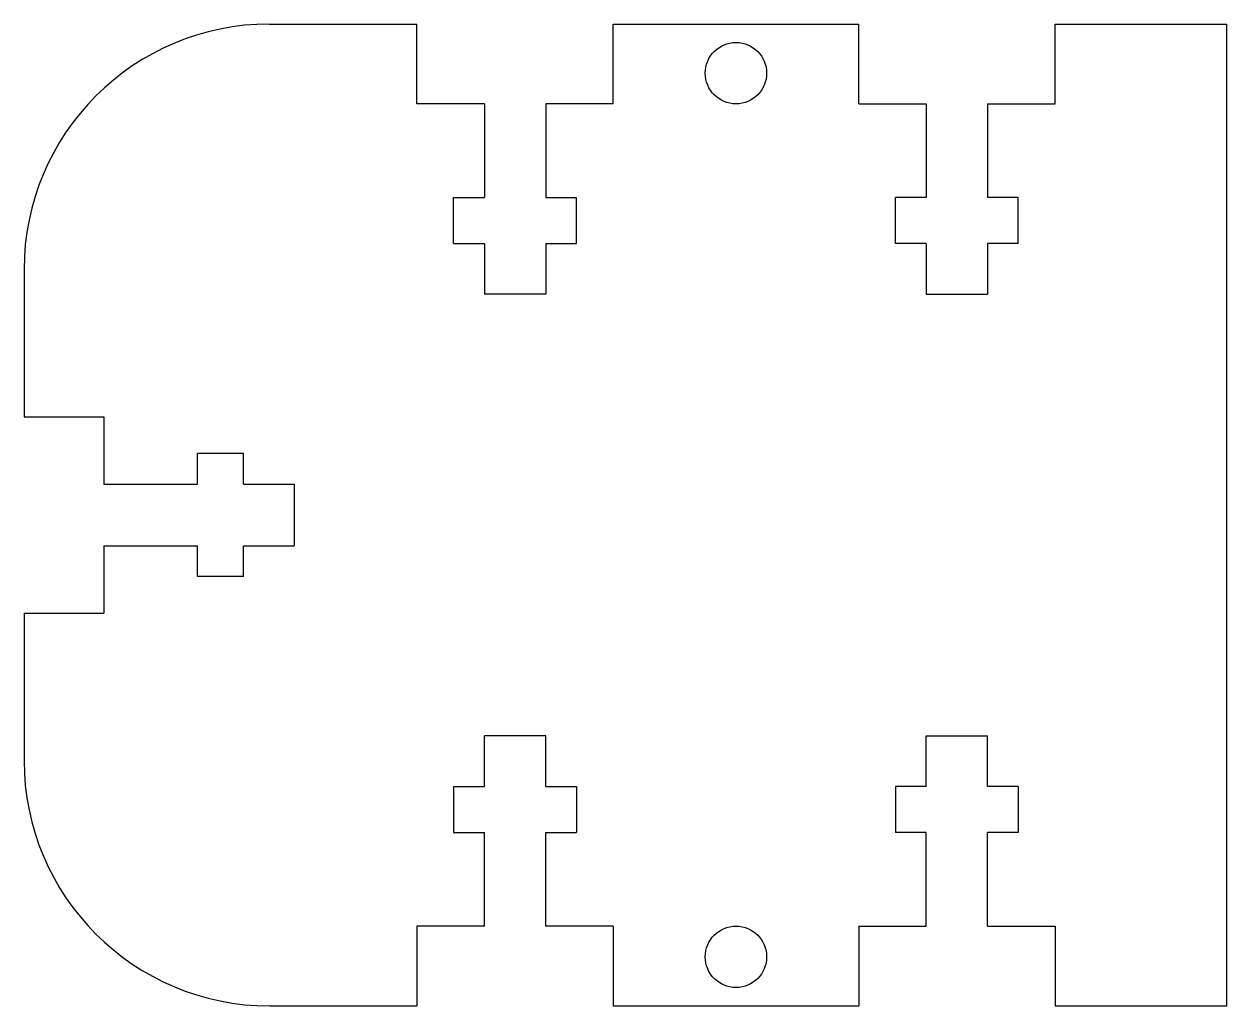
# Model space of a CAD drawing. Extents: x -1.45 to 1, y -1 to 1.
import ezdxf

# ---------------------------------------------------------------- set-up
doc = ezdxf.new("R2010")
doc.units = 0
doc.header["$MEASUREMENT"] = 0
doc.layers.add('MODELSKETCH_VISIBLE', color=7, linetype='CONTINUOUS')

msp = doc.modelspace()

# ---------------------------------------------------------------- linework, layer by layer
at = {"layer": 'MODELSKETCH_VISIBLE'}
for p, q in [((-0.95, 1), (-0.65, 1)), ((-0.65, 0.8375), (-0.65, 1)), ((-0.25, 1), (0.25, 1)), ((-0.25, 0.8375), (-0.25, 1)), ((0.25, 0.8375), (0.25, 1)), ((0.65, 1), (1, 1)), ((0.65, 0.8375), (0.65, 1)), ((1, -1), (1, 1)), ((-0.5125, 0.8375), (-0.65, 0.8375)), ((-0.5125, 0.8375), (-0.5125, 0.646875)), ((-0.25, 0.8375), (-0.3875, 0.8375)), ((-0.3875, 0.8375), (-0.3875, 0.646875)), ((0.25, 0.8375), (0.3875, 0.8375)), ((0.3875, 0.8375), (0.3875, 0.646875)), ((0.5125, 0.8375), (0.65, 0.8375)), ((0.5125, 0.8375), (0.5125, 0.646875)), ((-0.575, 0.553125), (-0.575, 0.646875)), ((-0.575, 0.646875), (-0.5125, 0.646875)), ((-0.3875, 0.646875), (-0.325, 0.646875)), ((-0.325, 0.553125), (-0.325, 0.646875)), ((0.325, 0.553125), (0.325, 0.646875)), ((0.3875, 0.646875), (0.325, 0.646875)), ((0.575, 0.646875), (0.5125, 0.646875)), ((0.575, 0.553125), (0.575, 0.646875)), ((-0.575, 0.553125), (-0.5125, 0.553125)), ((-0.5125, 0.553125), (-0.5125, 0.45)), ((-0.3875, 0.553125), (-0.325, 0.553125)), ((-0.3875, 0.553125), (-0.3875, 0.45)), ((0.3875, 0.553125), (0.325, 0.553125)), ((0.3875, 0.553125), (0.3875, 0.45)), ((0.575, 0.553125), (0.5125, 0.553125)), ((0.5125, 0.553125), (0.5125, 0.45)), ((-1.45, 0.5), (-1.45, 0.2)), ((-0.3875, 0.45), (-0.5125, 0.45)), ((0.3875, 0.45), (0.5125, 0.45)), ((-1.45, 0.2), (-1.2875, 0.2)), ((-1.2875, 0.2), (-1.2875, 0.0625)), ((-1.096875, 0.0625), (-1.096875, 0.125)), ((-1.003125, 0.125), (-1.096875, 0.125)), ((-1.003125, 0.0625), (-1.003125, 0.125)), ((-1.2875, 0.0625), (-1.096875, 0.0625)), ((-1.003125, 0.0625), (-0.9, 0.0625)), ((-0.9, 0.0625), (-0.9, -0.0625)), ((-1.2875, -0.0625), (-1.096875, -0.0625)), ((-1.2875, -0.0625), (-1.2875, -0.2)), ((-1.096875, -0.125), (-1.096875, -0.0625)), ((-1.003125, -0.0625), (-0.9, -0.0625)), ((-1.003125, -0.125), (-1.003125, -0.0625)), ((-1.003125, -0.125), (-1.096875, -0.125)), ((-1.45, -0.2), (-1.2875, -0.2)), ((-1.45, -0.2), (-1.45, -0.5)), ((-0.5125, -0.553125), (-0.5125, -0.45)), ((-0.3875, -0.45), (-0.5125, -0.45)), ((-0.3875, -0.553125), (-0.3875, -0.45)), ((0.3875, -0.553125), (0.3875, -0.45)), ((0.3875, -0.45), (0.5125, -0.45)), ((0.5125, -0.553125), (0.5125, -0.45)), ((-0.575, -0.553125), (-0.575, -0.646875)), ((-0.575, -0.553125), (-0.5125, -0.553125)), ((-0.3875, -0.553125), (-0.325, -0.553125)), ((-0.325, -0.553125), (-0.325, -0.646875)), ((0.325, -0.553125), (0.325, -0.646875)), ((0.3875, -0.553125), (0.325, -0.553125)), ((0.575, -0.553125), (0.5125, -0.553125)), ((0.575, -0.553125), (0.575, -0.646875)), ((-0.575, -0.646875), (-0.5125, -0.646875)), ((-0.5125, -0.8375), (-0.5125, -0.646875)), ((-0.3875, -0.646875), (-0.325, -0.646875)), ((-0.3875, -0.8375), (-0.3875, -0.646875)), ((0.3875, -0.646875), (0.325, -0.646875)), ((0.3875, -0.8375), (0.3875, -0.646875)), ((0.575, -0.646875), (0.5125, -0.646875)), ((0.5125, -0.8375), (0.5125, -0.646875)), ((-0.65, -0.8375), (-0.65, -1)), ((-0.5125, -0.8375), (-0.65, -0.8375)), ((-0.25, -0.8375), (-0.3875, -0.8375)), ((-0.25, -0.8375), (-0.25, -1)), ((0.25, -0.8375), (0.25, -1)), ((0.25, -0.8375), (0.3875, -0.8375)), ((0.5125, -0.8375), (0.65, -0.8375)), ((0.65, -0.8375), (0.65, -1)), ((-0.95, -1), (-0.65, -1)), ((-0.25, -1), (0.25, -1)), ((0.65, -1), (1, -1))]:
    msp.add_line(p, q, dxfattribs=at)
for centre in [(0, 0.9), (0, -0.9)]:
    msp.add_circle(centre, 0.0625, dxfattribs=at)
for centre, start, end in [((-0.95, 0.5), 90, 180), ((-0.95, -0.5), 180, 270)]:
    msp.add_arc(centre, 0.5, start, end, dxfattribs=at)

doc.saveas('drawing.dxf')
